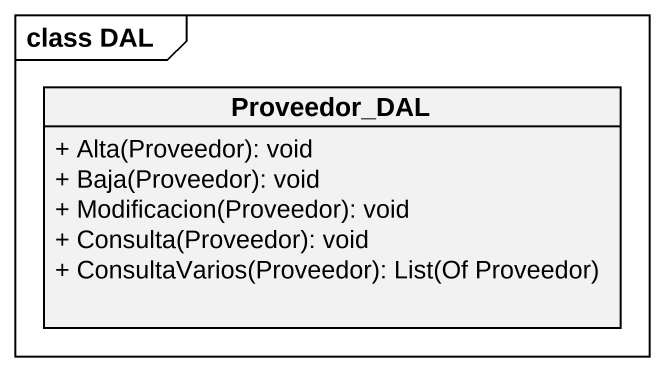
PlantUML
@startuml
mainframe class DAL
hide circle
hide empty members
skinparam classAttributeIconSize 0
class Proveedor_DAL {
  + Alta(Proveedor): void
  + Baja(Proveedor): void
  + Modificacion(Proveedor): void
  + Consulta(Proveedor): void
  + ConsultaVarios(Proveedor): List(Of Proveedor)
}
@enduml
